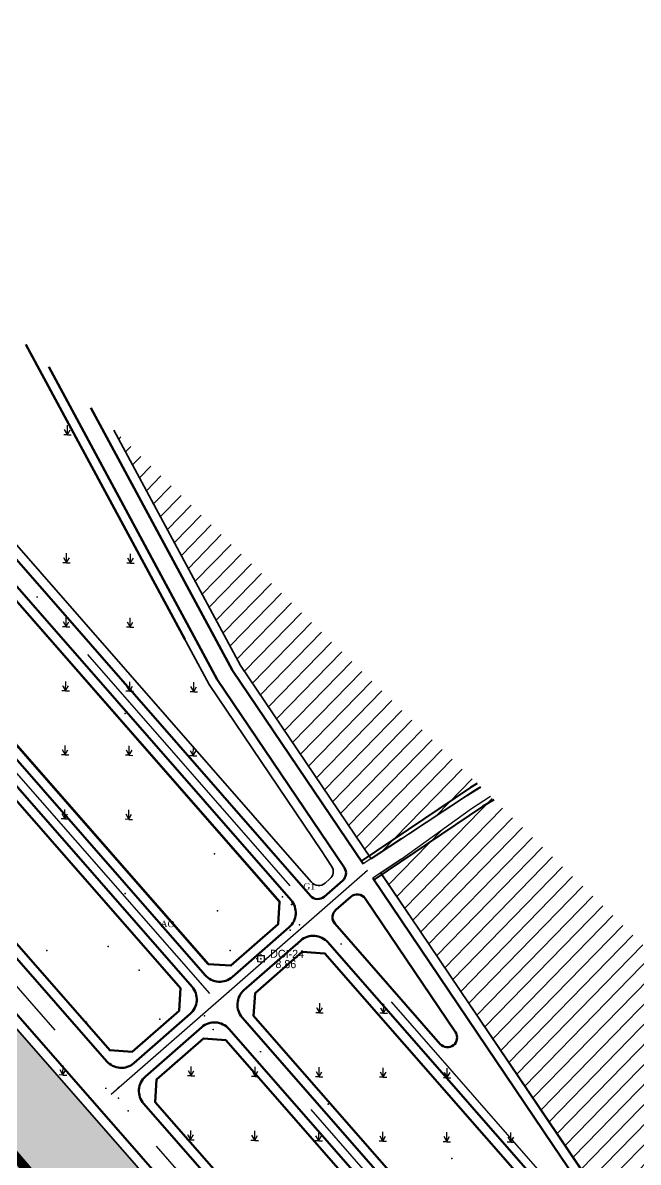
# Model space of a CAD drawing. Extents: x 577299 to 581055, y 2342699 to 2346415.
# Drawn here: x 579329.5 to 579521.7, y 2344991.1 to 2345346.9 of the extents above; entities that cross this region are included whole.
import ezdxf
from ezdxf.enums import TextEntityAlignment as Align

# ---------------------------------------------------------------- set-up
doc = ezdxf.new("R2010")
doc.units = 0
doc.header["$LTSCALE"] = 10
doc.header["$MEASUREMENT"] = 0
for name, pattern in [('ACAD_ISO02W100', [15, 12, -3]), ('ACAD_ISO10W100', [18, 12, -3, 0, -3]), ('CENTER', [2, 1.25, -0.25, 0.25, -0.25]), ('DASHDOT', [1, 0.5, -0.25, 0, -0.25]), ('DUONGDUT', [0.1875, 0.125, -0.0625])]:
    doc.linetypes.add(name, pattern=pattern)
for name, color, linetype, lineweight in [('-duonght-ct', 1, 'Continuous', 30), ('-duonghtmorong', 212, 'ACAD_ISO02W100', 40), ('1-ho-ht', 50, 'Continuous', 20), ('bo-bthumoi', 53, 'Continuous', 53), ('bo-o-ht', 2, 'Continuous', 25), ('bo-tdc', 32, 'Continuous', 50), ('HTTim-duong', 190, 'DASHDOT', 9), ('r-g-t-ke', 7, 'Continuous', 20), ('whe', 142, 'Continuous', 35), ('wlong-duong', 40, 'Continuous', 53)]:
    doc.layers.add(name, color=color, linetype=linetype, lineweight=lineweight)
for name, color, linetype in [('BoCo', 103, 'Continuous'), ('CAY-NN', 3, 'Continuous'), ('cayxanh', 74, 'Continuous'), ('CHU', 8, 'Continuous'), ('KYHIEU', 2, 'Continuous'), ('Lopduong', 7, 'Continuous'), ('moc', 8, 'Continuous'), ('NEN', 8, 'Continuous'), ('POINT', 8, 'Continuous'), ('Tim dg', 6, 'CENTER')]:
    doc.layers.add(name, color=color, linetype=linetype)
doc.styles.add('1', font='VHTIME.TTF', dxfattribs={"height": 2})
pattern_1 = [(225.7776545, (-1471791.1228, 1069184.581), (3.135294124, -3.05132033), [])]
pattern_2 = [(318.21467, (579255.8356, 2345385.644), (1.442672, 1.614372), [1.25, -1.25]), (18.21467, (579255.8356, 2345385.644), (-0.6767515, 2.056577), [1.25, -1.25]), (78.21467, (579257.023, 2345386.0348), (-2.119423, 0.442204), [1.25, -1.25])]

# ---------------------------------------------------------------- blocks, each defined once
blk = doc.blocks.new('dc-2')
at = {"layer": 'KYHIEU'}
for p, q in [((-0.5, -0.5), (-0.5, 0.5)), ((-0.5, 0.5), (0.5, 0.5)), ((0, 0.5), (0, 0.75)), ((0.5, 0.5), (0.5, -0.5)), ((-0.5, 0), (-0.75, 0)), ((0.5, -0.5), (-0.5, -0.5)), ((0, -0.5), (0, -0.75)), ((0.5, 0), (0.75, 0))]:
    blk.add_line(p, q, dxfattribs=at)
blk.add_point((0, 0), dxfattribs=at)

msp = doc.modelspace()

# ---------------------------------------------------------------- hatches: boundary and pattern name
at = {"layer": '1-ho-ht', "extrusion": (-8.80861e-05, -0.0001149, 1)}
h = msp.add_hatch(dxfattribs=at)
h.set_pattern_fill('LINE', color=256, scale=35, angle=225.7777, style=0)
h.set_pattern_definition(pattern_1)
h.paths.add_polyline_path([(579472.55, 2345108.24), (579357.98, 2345219.74), (579397.56, 2345146.26), (579438.3, 2345085.89), (579467.12, 2345104.92)])
h = msp.add_hatch(dxfattribs=at)
h.set_pattern_fill('LINE', color=256, scale=35, angle=225.7777, style=0)
h.set_pattern_definition(pattern_1)
edge = h.paths.add_edge_path()
edge.add_line((579698.45, 2344888.39), (579475.6, 2345105.27))
edge.add_line((579475.6, 2345105.27), (579469.7, 2345101.5))
edge.add_line((579469.7, 2345101.5), (579447.69, 2345085.66))
edge.add_line((579447.69, 2345085.66), (579441.23, 2345081.39))
edge.add_line((579441.23, 2345081.39), (579517.72, 2344968.56))
edge.add_arc((580635.8, 2345856.95), 1428.05, 218.46948, 222.15297)
edge.add_line((579577.11, 2344898.57), (579612.69, 2344858.6))
edge.add_line((579612.69, 2344858.6), (579643.84, 2344826.83))
edge.add_line((579643.84, 2344826.83), (579697.78, 2344887.55))
edge.add_line((579697.78, 2344887.55), (579698.45, 2344888.39))
at = {"layer": 'cayxanh'}
h = msp.add_hatch(dxfattribs=at)
h.set_pattern_fill('STARS', color=256, scale=10, angle=-0.4178, style=0)
h.set_pattern_definition(pattern_2)
h.paths.add_polyline_path([(579343.66, 2345014.34), (579280.27, 2345086.8), (579246.61, 2345125.28), (579207.52, 2345129.46), (579235.3, 2345095.92), (579290.88, 2345029)])
h = msp.add_hatch(dxfattribs=at)
h.set_pattern_fill('STARS', color=256, scale=10, angle=-0.4178, style=0)
h.set_pattern_definition(pattern_2)
h.paths.add_polyline_path([(579352.84, 2345003.84), (579343.66, 2345014.34), (579290.88, 2345029), (579351.68, 2344955.79), (579415.84, 2344882.64), (579456.82, 2344835.92), (579494.34, 2344842.14)])

# ---------------------------------------------------------------- linework, layer by layer
at = {"layer": '-duonght-ct', "extrusion": (-8.80861e-05, -0.0001149, 1)}
for p, q in [((579447.75, 2345092.15), (579435.81, 2345084.23)), ((579447.69, 2345085.68), (579438.8, 2345079.8))]:
    msp.add_line(p, q, dxfattribs=at)
at = {"layer": '-duonght-ct', "extrusion": (-8.80861e-05, -0.0001149, 1), "elevation": 1.01}
for points in [[(579472.46, 2345108.34), (579470.89, 2345107.42), (579447.75, 2345092.13)], [(579475.6, 2345105.27), (579469.7, 2345101.5), (579447.69, 2345085.66), (579447.69, 2345085.66)]]:
    msp.add_lwpolyline(points, dxfattribs=at)
at = {"layer": '-duonghtmorong', "extrusion": (-8.80861e-05, -0.0001149, 1), "elevation": 1.01}
for points in [[(579471.42, 2345109.34), (579469.34, 2345108.12), (579435.22, 2345085.09)], [(579476.62, 2345104.28), (579473.07, 2345102.19), (579439.13, 2345079.29)]]:
    msp.add_lwpolyline(points, dxfattribs=at)
at = {"layer": 'bo-bthumoi', "extrusion": (-8.80861e-05, -0.0001149, 1), "elevation": 1.01}
msp.add_lwpolyline([(579330.53, 2345246.46), (579380.1, 2345154.42)], dxfattribs=at)
at = {"layer": 'bo-o-ht', "extrusion": (-8.80861e-05, -0.0001149, 1), "elevation": 1.01}
msp.add_lwpolyline([(579357.98, 2345219.74), (579397.56, 2345146.26), (579438.3, 2345085.89), (579467.12, 2345104.92), (579472.55, 2345108.24)], dxfattribs=at)
msp.add_lwpolyline([(579475.6, 2345105.27), (579469.7, 2345101.5), (579447.69, 2345085.66), (579441.23, 2345081.39), (579517.72, 2344968.56, 0.016074), (579577.11, 2344898.57), (579612.69, 2344858.6), (579634.11, 2344836.76), (579643.84, 2344826.83), (579697.78, 2344887.55), (579698.45, 2344888.39)], format="xyb", dxfattribs=at)
at = {"layer": 'bo-tdc', "extrusion": (-8.80861e-05, -0.0001149, 1), "elevation": 1.01}
for points in [[(579409.73, 2345072.46), (579409.26, 2345065.41), (579394.51, 2345052.51), (579387.46, 2345052.98), (579185.28, 2345283.86), (579185.73, 2345290.9), (579200.61, 2345303.91), (579207.67, 2345303.44)], [(579169.6, 2345276.99), (579176.68, 2345276.49), (579378.82, 2345045.42), (579378.35, 2345038.37), (579363.74, 2345025.6), (579356.69, 2345026.07), (579154.4, 2345257.31), (579154.9, 2345264.34)], [(579416.83, 2345056.75), (579423.88, 2345056.28), (579598.69, 2344856.45), (579631.04, 2344823.46), (579631, 2344819.22), (579613.87, 2344802.41), (579609.62, 2344802.46), (579583.02, 2344829.59), (579558.67, 2344857.26), (579401.61, 2345036.8), (579402.09, 2345043.86)]]:
    msp.add_lwpolyline(points, close=True, dxfattribs=at)
msp.add_lwpolyline([(579392.97, 2345029.24), (579385.92, 2345029.71), (579371.32, 2345016.94), (579370.84, 2345009.88), (579544.36, 2344811.53), (579553.71, 2344800.84), (579560.45, 2344793.45), (579569.09, 2344784.52), (579579.99, 2344773.4), (579584.23, 2344773.36), (579601.34, 2344790.2), (579601.37, 2344794.44), (579592.31, 2344803.68), (579581.81, 2344814.39), (579573.33, 2344823.07), (579500.38, 2344906.46), (579392.97, 2345029.24)], dxfattribs=at)
at = {"layer": 'BoCo', "elevation": 0}
msp.add_lwpolyline([(579652.27, 2344619.07), (579675.08, 2344647.2), (579674.8, 2344653.17), (579562.43, 2344767.7, -0.011582), (579517.67, 2344815.49), (579352.84, 2345003.84), (579280.27, 2345086.8), (578917.04, 2345502.02), (578911.48, 2345502.3), (578901.56, 2345493.09), (578900.97, 2345480.26), (578975.96, 2345396.36), (579070.51, 2345290.57), (579116.61, 2345238.99), (579129.09, 2345224.15), (579235.3, 2345095.92), (579351.68, 2344955.79), (579415.84, 2344882.64), (579488.56, 2344799.73), (579607.78, 2344663.82), (579647.11, 2344618.97)], format="xyb", close=True, dxfattribs=at)
at = {"layer": 'CAY-NN', "ltscale": 0.5, "extrusion": (0.002986, 0.010064, 0.999945)}
for p, q in [((579343.45, 2345218.37), (579343.47, 2345221.25)), ((579343.45, 2345218.28), (579342.3, 2345218.29)), ((579343.45, 2345218.37), (579342.59, 2345219.87)), ((579343.45, 2345218.37), (579344.32, 2345219.86)), ((579343.45, 2345218.28), (579344.6, 2345218.28)), ((579343.17, 2345178.37), (579343.19, 2345181.25)), ((579363.17, 2345178.24), (579363.19, 2345181.12)), ((579343.17, 2345178.29), (579342.02, 2345178.29)), ((579343.17, 2345178.37), (579342.32, 2345179.88)), ((579343.17, 2345178.37), (579344.05, 2345179.86)), ((579343.17, 2345178.29), (579344.32, 2345178.28)), ((579363.17, 2345178.15), (579362.02, 2345178.16)), ((579363.17, 2345178.24), (579362.32, 2345179.74)), ((579363.17, 2345178.24), (579364.05, 2345179.73)), ((579363.17, 2345178.15), (579364.32, 2345178.14)), ((579343.03, 2345158.38), (579342.18, 2345159.88)), ((579343.03, 2345158.38), (579343.05, 2345161.26)), ((579343.03, 2345158.38), (579343.91, 2345159.87)), ((579363.03, 2345158.24), (579363.05, 2345161.12)), ((579343.03, 2345158.29), (579341.88, 2345158.3)), ((579343.03, 2345158.29), (579344.18, 2345158.28)), ((579363.03, 2345158.15), (579361.88, 2345158.16)), ((579363.03, 2345158.24), (579362.18, 2345159.74)), ((579363.03, 2345158.24), (579363.91, 2345159.73)), ((579363.03, 2345158.15), (579364.18, 2345158.14)), ((579342.9, 2345138.38), (579342.04, 2345139.88)), ((579342.89, 2345138.38), (579342.04, 2345139.88)), ((579342.89, 2345138.38), (579342.91, 2345141.26)), ((579342.89, 2345138.38), (579343.77, 2345139.87)), ((579342.9, 2345138.38), (579342.92, 2345141.26)), ((579342.9, 2345138.38), (579343.77, 2345139.87)), ((579362.89, 2345138.24), (579362.04, 2345139.74)), ((579362.89, 2345138.24), (579362.91, 2345141.12)), ((579362.89, 2345138.24), (579363.77, 2345139.73)), ((579382.89, 2345138.1), (579382.04, 2345139.6)), ((579382.89, 2345138.1), (579382.91, 2345140.98)), ((579382.89, 2345138.1), (579383.77, 2345139.59)), ((579342.9, 2345138.29), (579341.74, 2345138.3)), ((579342.89, 2345138.29), (579341.74, 2345138.3)), ((579342.89, 2345138.29), (579344.05, 2345138.28)), ((579342.9, 2345138.29), (579344.05, 2345138.28)), ((579362.89, 2345138.15), (579361.74, 2345138.16)), ((579362.89, 2345138.15), (579364.05, 2345138.14)), ((579382.89, 2345138.01), (579381.74, 2345138.02)), ((579342.76, 2345118.38), (579342.78, 2345121.26)), ((579342.76, 2345118.38), (579342.78, 2345121.26)), ((579362.76, 2345118.24), (579362.78, 2345121.12)), ((579362.76, 2345118.24), (579362.78, 2345121.12)), ((579382.76, 2345118.1), (579382.78, 2345120.98)), ((579342.76, 2345118.29), (579341.6, 2345118.3)), ((579342.76, 2345118.29), (579341.61, 2345118.3)), ((579342.76, 2345118.38), (579341.9, 2345119.88)), ((579342.76, 2345118.38), (579341.91, 2345119.88)), ((579342.76, 2345118.38), (579343.63, 2345119.87)), ((579342.76, 2345118.38), (579343.63, 2345119.87)), ((579342.76, 2345118.29), (579343.91, 2345118.28)), ((579342.76, 2345118.29), (579343.91, 2345118.28)), ((579362.76, 2345118.15), (579361.6, 2345118.16)), ((579362.76, 2345118.15), (579361.61, 2345118.16)), ((579362.76, 2345118.24), (579361.9, 2345119.74)), ((579362.76, 2345118.24), (579361.9, 2345119.74)), ((579362.76, 2345118.24), (579363.63, 2345119.73)), ((579362.76, 2345118.24), (579363.63, 2345119.73)), ((579362.76, 2345118.15), (579363.91, 2345118.14)), ((579362.76, 2345118.15), (579363.91, 2345118.14)), ((579382.75, 2345118.01), (579381.6, 2345118.02)), ((579382.76, 2345118.1), (579381.9, 2345119.6)), ((579382.75, 2345118.01), (579383.91, 2345118.01)), ((579382.76, 2345118.1), (579383.63, 2345119.59)), ((579342.62, 2345098.38), (579341.76, 2345099.88)), ((579342.62, 2345098.38), (579341.77, 2345099.88)), ((579342.62, 2345098.38), (579342.64, 2345101.26)), ((579342.62, 2345098.38), (579342.64, 2345101.26)), ((579342.62, 2345098.38), (579343.49, 2345099.87)), ((579342.62, 2345098.38), (579343.49, 2345099.87)), ((579362.62, 2345098.24), (579361.76, 2345099.74)), ((579362.62, 2345098.24), (579361.77, 2345099.74)), ((579362.62, 2345098.24), (579362.64, 2345101.12)), ((579362.62, 2345098.24), (579362.64, 2345101.12)), ((579362.62, 2345098.24), (579363.49, 2345099.73)), ((579362.62, 2345098.24), (579363.49, 2345099.73)), ((579342.62, 2345098.29), (579341.47, 2345098.3)), ((579342.62, 2345098.29), (579341.47, 2345098.3)), ((579342.62, 2345098.29), (579343.77, 2345098.28)), ((579342.62, 2345098.29), (579343.77, 2345098.28)), ((579362.62, 2345098.15), (579361.47, 2345098.16)), ((579362.62, 2345098.15), (579361.47, 2345098.16)), ((579362.62, 2345098.15), (579363.77, 2345098.15)), ((579362.62, 2345098.15), (579363.77, 2345098.15)), ((579422.2, 2345037.83), (579421.35, 2345039.33)), ((579422.2, 2345037.83), (579421.35, 2345039.33)), ((579422.2, 2345037.83), (579422.22, 2345040.71)), ((579422.2, 2345037.83), (579422.22, 2345040.71)), ((579422.2, 2345037.83), (579423.08, 2345039.32)), ((579422.2, 2345037.83), (579423.08, 2345039.32)), ((579442.2, 2345037.69), (579441.35, 2345039.19)), ((579442.2, 2345037.69), (579441.35, 2345039.19)), ((579442.2, 2345037.69), (579442.22, 2345040.57)), ((579442.2, 2345037.69), (579442.22, 2345040.57)), ((579442.2, 2345037.69), (579443.08, 2345039.18)), ((579442.2, 2345037.69), (579443.08, 2345039.18)), ((579422.2, 2345037.74), (579421.05, 2345037.75)), ((579422.2, 2345037.74), (579421.05, 2345037.75)), ((579422.2, 2345037.74), (579423.36, 2345037.73)), ((579422.2, 2345037.74), (579423.35, 2345037.73)), ((579442.2, 2345037.6), (579441.05, 2345037.61)), ((579442.2, 2345037.6), (579441.05, 2345037.61)), ((579442.2, 2345037.6), (579443.35, 2345037.59)), ((579442.2, 2345037.6), (579443.35, 2345037.6)), ((579342.07, 2345018.39), (579342.09, 2345021.27)), ((579342.07, 2345018.39), (579342.09, 2345021.27)), ((579382.06, 2345018.11), (579382.08, 2345020.99)), ((579382.07, 2345018.11), (579382.09, 2345020.99)), ((579342.07, 2345018.3), (579340.91, 2345018.31)), ((579342.07, 2345018.3), (579340.92, 2345018.31)), ((579342.07, 2345018.39), (579341.21, 2345019.89)), ((579342.07, 2345018.39), (579341.21, 2345019.89)), ((579342.07, 2345018.39), (579342.94, 2345019.88)), ((579342.07, 2345018.39), (579342.94, 2345019.88)), ((579342.07, 2345018.3), (579343.22, 2345018.29)), ((579342.07, 2345018.3), (579343.22, 2345018.29)), ((579382.07, 2345018.02), (579380.91, 2345018.03)), ((579382.06, 2345018.02), (579380.91, 2345018.03)), ((579382.07, 2345018.11), (579381.21, 2345019.61)), ((579382.06, 2345018.11), (579381.21, 2345019.61)), ((579382.06, 2345018.11), (579382.94, 2345019.6)), ((579382.06, 2345018.02), (579383.22, 2345018.01)), ((579382.07, 2345018.11), (579382.94, 2345019.6)), ((579382.07, 2345018.02), (579383.22, 2345018.01)), ((579402.07, 2345017.88), (579400.91, 2345017.89)), ((579402.06, 2345017.88), (579400.91, 2345017.89)), ((579402.07, 2345017.97), (579401.21, 2345019.47)), ((579402.06, 2345017.97), (579401.21, 2345019.47)), ((579402.06, 2345017.97), (579402.08, 2345020.85)), ((579402.06, 2345017.97), (579402.94, 2345019.46)), ((579402.06, 2345017.88), (579403.22, 2345017.87)), ((579402.07, 2345017.97), (579402.09, 2345020.85)), ((579402.07, 2345017.97), (579402.94, 2345019.46)), ((579402.07, 2345017.88), (579403.22, 2345017.87)), ((579422.07, 2345017.74), (579420.91, 2345017.75)), ((579422.06, 2345017.74), (579420.91, 2345017.75)), ((579422.07, 2345017.83), (579421.21, 2345019.33)), ((579422.06, 2345017.83), (579421.21, 2345019.33)), ((579422.06, 2345017.83), (579422.08, 2345020.71)), ((579422.06, 2345017.83), (579422.94, 2345019.32)), ((579422.06, 2345017.74), (579423.21, 2345017.74)), ((579422.07, 2345017.83), (579422.09, 2345020.71)), ((579422.07, 2345017.83), (579422.94, 2345019.32)), ((579422.07, 2345017.74), (579423.22, 2345017.74)), ((579442.06, 2345017.6), (579440.91, 2345017.61)), ((579442.06, 2345017.6), (579440.91, 2345017.61)), ((579442.07, 2345017.69), (579441.21, 2345019.19)), ((579442.06, 2345017.69), (579441.21, 2345019.19)), ((579442.06, 2345017.69), (579442.08, 2345020.57)), ((579442.06, 2345017.69), (579442.94, 2345019.18)), ((579442.06, 2345017.6), (579443.22, 2345017.6)), ((579442.06, 2345017.6), (579443.21, 2345017.6)), ((579442.07, 2345017.69), (579442.08, 2345020.57)), ((579442.07, 2345017.69), (579442.94, 2345019.18)), ((579462.06, 2345017.47), (579460.91, 2345017.47)), ((579462.06, 2345017.47), (579460.91, 2345017.47)), ((579462.06, 2345017.55), (579461.21, 2345019.06)), ((579462.06, 2345017.55), (579461.21, 2345019.06)), ((579462.06, 2345017.55), (579462.08, 2345020.43)), ((579462.06, 2345017.55), (579462.08, 2345020.43)), ((579462.06, 2345017.55), (579462.94, 2345019.04)), ((579462.06, 2345017.55), (579462.94, 2345019.04)), ((579462.06, 2345017.47), (579463.22, 2345017.46)), ((579462.06, 2345017.47), (579463.21, 2345017.46)), ((579381.93, 2344998.11), (579381.07, 2344999.61)), ((579381.93, 2344998.11), (579381.07, 2344999.61)), ((579381.93, 2344998.11), (579381.95, 2345000.99)), ((579381.93, 2344998.11), (579381.95, 2345000.99)), ((579381.93, 2344998.11), (579382.8, 2344999.6)), ((579381.93, 2344998.11), (579382.8, 2344999.6)), ((579401.93, 2344997.97), (579401.95, 2345000.85)), ((579401.93, 2344997.97), (579401.95, 2345000.85)), ((579421.93, 2344997.83), (579421.95, 2345000.71)), ((579421.93, 2344997.83), (579421.95, 2345000.71)), ((579441.92, 2344997.69), (579441.94, 2345000.57)), ((579441.93, 2344997.69), (579441.95, 2345000.57)), ((579461.92, 2344997.55), (579461.94, 2345000.43)), ((579461.93, 2344997.55), (579461.95, 2345000.43)), ((579481.92, 2344997.42), (579481.94, 2345000.3)), ((579481.93, 2344997.42), (579481.95, 2345000.3)), ((579381.93, 2344998.02), (579380.77, 2344998.03)), ((579381.93, 2344998.02), (579380.78, 2344998.03)), ((579381.93, 2344998.02), (579383.08, 2344998.01)), ((579381.93, 2344998.02), (579383.08, 2344998.01)), ((579401.93, 2344997.88), (579400.77, 2344997.89)), ((579401.93, 2344997.88), (579400.78, 2344997.89)), ((579401.93, 2344997.97), (579401.07, 2344999.47)), ((579401.93, 2344997.97), (579401.07, 2344999.47)), ((579401.93, 2344997.97), (579402.8, 2344999.46)), ((579401.93, 2344997.97), (579402.8, 2344999.46)), ((579401.93, 2344997.88), (579403.08, 2344997.88)), ((579401.93, 2344997.88), (579403.08, 2344997.88)), ((579421.93, 2344997.74), (579420.77, 2344997.75)), ((579421.92, 2344997.74), (579420.77, 2344997.75)), ((579421.93, 2344997.83), (579421.07, 2344999.33)), ((579421.93, 2344997.83), (579421.07, 2344999.33)), ((579421.92, 2344997.74), (579423.08, 2344997.74)), ((579421.93, 2344997.83), (579422.8, 2344999.32)), ((579421.93, 2344997.83), (579422.8, 2344999.32)), ((579421.93, 2344997.74), (579423.08, 2344997.74)), ((579441.93, 2344997.61), (579440.77, 2344997.61)), ((579441.92, 2344997.61), (579440.77, 2344997.61)), ((579441.93, 2344997.69), (579441.07, 2344999.2)), ((579441.92, 2344997.69), (579441.07, 2344999.2)), ((579441.92, 2344997.69), (579442.8, 2344999.18)), ((579441.92, 2344997.61), (579443.08, 2344997.6)), ((579441.93, 2344997.69), (579442.8, 2344999.18)), ((579441.93, 2344997.61), (579443.08, 2344997.6)), ((579461.92, 2344997.47), (579460.77, 2344997.48)), ((579461.93, 2344997.47), (579460.77, 2344997.47)), ((579461.93, 2344997.55), (579461.07, 2344999.06)), ((579461.92, 2344997.55), (579461.07, 2344999.06)), ((579461.92, 2344997.55), (579462.8, 2344999.05)), ((579461.92, 2344997.47), (579463.08, 2344997.46)), ((579461.93, 2344997.55), (579462.8, 2344999.05)), ((579461.93, 2344997.47), (579463.08, 2344997.46)), ((579481.93, 2344997.33), (579480.77, 2344997.34)), ((579481.92, 2344997.33), (579480.77, 2344997.34)), ((579481.93, 2344997.42), (579481.07, 2344998.92)), ((579481.92, 2344997.42), (579481.07, 2344998.92)), ((579481.92, 2344997.42), (579482.8, 2344998.91)), ((579481.92, 2344997.33), (579483.07, 2344997.32)), ((579481.93, 2344997.42), (579482.8, 2344998.91)), ((579481.93, 2344997.33), (579483.08, 2344997.32))]:
    msp.add_line(p, q, dxfattribs=at)
at = {"layer": 'HTTim-duong', "ltscale": 25, "extrusion": (-8.80861e-05, -0.0001149, 1), "elevation": 1.01}
msp.add_lwpolyline([(579392.28, 2345042.92), (579357.18, 2345012.21)], dxfattribs=at)
at = {"layer": 'Lopduong', "extrusion": (-8.80861e-05, -0.0001149, 1), "elevation": 0.85}
msp.add_lwpolyline([(579519.28, 2345010.34), (579519.28, 2345010.34), (579519.28, 2345010.34), (579519.28, 2345010.34)], dxfattribs=at)
at = {"layer": 'NEN', "ltscale": 0.5, "extrusion": (0.002986, 0.010064, 0.999945)}
msp.add_line((579382.89, 2345138.01), (579384.05, 2345138), dxfattribs=at)
at = {"layer": 'POINT', "extrusion": (0.002986, 0.010064, 0.999945)}
for p in [(579361.49, 2345131.23, 3), (579391.26, 2345102.28, 3.2), (579389.41, 2345087.35, 3.36), (579361.5, 2345075.04, 3.56), (579410.65, 2345073.99, 3.43), (579413.47, 2345071.52, 3.44), (579390.34, 2345069.63, 3.53), (579415.91, 2345065.22, 3.5), (579412.97, 2345063.56, 3.52), (579337.03, 2345057.15, 3.82), (579356.17, 2345058.4, 3.75), (579394.24, 2345057.21, 3.64), (579415.34, 2345059.16, 3.56), (579365.86, 2345051.04, 3.79), (579372.36, 2345035.71, 3.93), (579386.23, 2345036.76, 3.87), (579349.4, 2345034.82, 4), (579388.92, 2345032.54, 3.91), (579359.44, 2345014.36, 4.18), (579359.42, 2345011.1, 4.21), (579362.41, 2345007.09, 4.24), (579424.83, 2345009.23, 4.04), (579463.47, 2344992.19, 4.09)]:
    msp.add_point(p, dxfattribs=at)
at = {"layer": 'r-g-t-ke', "linetype": 'DUONGDUT', "ltscale": 30, "const_width": 3}
msp.add_lwpolyline([(580001.02, 2344300.69), (579669.83, 2344596.09), (579647.11, 2344618.97), (579119.21, 2345236.08), (579042.89, 2345321.47), (578991.47, 2345379.01), (578900.97, 2345480.26), (578900.97, 2345480.26), (578900.97, 2345480.26), (578900.97, 2345480.26), (578900.97, 2345480.26), (578900.97, 2345480.26), (578862.14, 2345517.79), (578441.74, 2345871.97), (578277.5, 2346019.61), (578162.37, 2346114.41), (578072.58, 2346188.33), (578049.93, 2346206.99), (578031, 2346222.58), (578002.73, 2346246.39), (577662.13, 2345497), (577641.86, 2345453.16)], dxfattribs=at)
at = {"layer": 'Tim dg', "linetype": 'ACAD_ISO10W100', "ltscale": 0.8, "extrusion": (-8.80861e-05, -0.0001149, 1)}
msp.add_line((579529.33, 2344815.38), (578908.9, 2345524.61), dxfattribs=at)
at = {"layer": 'Tim dg', "linetype": 'ACAD_ISO10W100', "ltscale": 0.8, "extrusion": (-8.80861e-05, -0.0001149, 1), "elevation": 1.01}
for points in [[(579602.8, 2344860.48), (579204.48, 2345315.8)], [(579577.65, 2344826.85), (579173.31, 2345289.07)], [(579437.17, 2345082.19), (579392.28, 2345042.92)], [(579392.28, 2345042.92), (579357.18, 2345012.21)]]:
    msp.add_lwpolyline(points, dxfattribs=at)
at = {"layer": 'whe', "extrusion": (-8.80861e-05, -0.0001149, 1)}
for p, q in [((579409.73, 2345072.48), (579227.63, 2345280.65)), ((579409.73, 2345072.48), (579227.63, 2345280.65)), ((579203.58, 2345263.21), (579387.46, 2345053)), ((579203.58, 2345263.21), (579387.46, 2345053)), ((579409.26, 2345065.43), (579409.73, 2345072.48)), ((579409.26, 2345065.43), (579409.73, 2345072.48)), ((579394.52, 2345052.53), (579409.26, 2345065.43)), ((579394.52, 2345052.53), (579409.26, 2345065.43)), ((579387.46, 2345053), (579394.52, 2345052.53)), ((579387.46, 2345053), (579394.52, 2345052.53))]:
    msp.add_line(p, q, dxfattribs=at)
at = {"layer": 'whe'}
msp.add_lwpolyline([(578917.04, 2345502.02), (579160.5, 2345223.71), (579517.64, 2344815.45), (579527.91, 2344803.71), (579674.8, 2344653.17), (579675.08, 2344647.2), (579652.27, 2344619.07), (579647.11, 2344618.97), (579346, 2344962.26), (579119.21, 2345236.08), (578900.97, 2345480.26), (578901.56, 2345493.09), (578911.48, 2345502.3)], close=True, dxfattribs=at)
at = {"layer": 'whe', "extrusion": (-8.80861e-05, -0.0001149, 1), "elevation": 1.01}
for points in [[(579415.09, 2345083.77), (579240.73, 2345283.09)], [(579415.09, 2345083.77), (579240.73, 2345283.09)], [(579154.4, 2345257.31), (579356.69, 2345026.07), (579363.74, 2345025.6), (579378.35, 2345038.37), (579378.82, 2345045.42), (579176.68, 2345276.49)], [(579154.4, 2345257.31), (579356.69, 2345026.07), (579363.74, 2345025.6), (579378.35, 2345038.37), (579378.82, 2345045.42), (579176.68, 2345276.49)], [(579422.79, 2345088.31), (579387.7, 2345140.3), (579330.53, 2345246.46)], [(579422.79, 2345088.31), (579387.7, 2345140.3), (579330.53, 2345246.46)], [(579517.67, 2344815.47), (579160.52, 2345223.73)], [(579438.3, 2345085.89), (579397.56, 2345146.26), (579357.98, 2345219.74)], [(579438.3, 2345085.89), (579397.56, 2345146.26), (579357.98, 2345219.74)], [(579499.75, 2344994.83), (579441.3, 2345081.44)], [(579499.75, 2344994.83), (579441.3, 2345081.44)], [(579598.48, 2344856.7), (579423.88, 2345056.28), (579416.83, 2345056.75), (579402.09, 2345043.86), (579401.61, 2345036.8), (579581.76, 2344830.87)], [(579598.48, 2344856.7), (579423.88, 2345056.28), (579416.83, 2345056.75), (579402.09, 2345043.86), (579401.61, 2345036.8), (579581.76, 2344830.87)], [(579573.33, 2344823.07), (579392.97, 2345029.24), (579385.92, 2345029.71), (579371.32, 2345016.94), (579370.84, 2345009.88), (579535.31, 2344821.88)], [(579573.33, 2344823.07), (579392.97, 2345029.24), (579385.92, 2345029.71), (579371.32, 2345016.94), (579370.84, 2345009.88), (579535.31, 2344821.88)]]:
    msp.add_lwpolyline(points, dxfattribs=at)
for points in [[(579422.79, 2345088.31), (579425.99, 2345083.52, -0.376688), (579425.47, 2345079.59), (579423.92, 2345078.24, -0.414214), (579419.69, 2345078.52), (579415.09, 2345083.77)], [(579422.79, 2345088.31), (579425.99, 2345083.52, -0.376688), (579425.47, 2345079.59), (579423.92, 2345078.24, -0.414214), (579419.69, 2345078.52), (579415.09, 2345083.77)], [(579499.75, 2344994.83), (579510.89, 2344978.32, 0.031861), (579538.12, 2344943.05), (579554.45, 2344924.47)], [(579499.75, 2344994.83), (579510.89, 2344978.32, 0.031861), (579538.12, 2344943.05), (579554.45, 2344924.47)]]:
    msp.add_lwpolyline(points, format="xyb", dxfattribs=at)
at = {"layer": 'wlong-duong', "extrusion": (-8.80861e-05, -0.0001149, 1), "elevation": 1.01}
for points in [[(579227.64, 2345293.51), (579419.41, 2345074.29, 0.414214), (579423.64, 2345074.01), (579429.46, 2345079.1, 0.37804), (579429.97, 2345083.03), (579390.27, 2345141.86), (579337.69, 2345239.49)], [(579227.64, 2345293.51), (579419.41, 2345074.29, 0.414214), (579423.64, 2345074.01), (579429.46, 2345079.1, 0.37804), (579429.97, 2345083.03), (579390.27, 2345141.86), (579337.69, 2345239.49)], [(579208.57, 2345252.93), (579386.52, 2345049.51, 0.414214), (579394.99, 2345048.94), (579412.73, 2345064.46, 0.414214), (579413.3, 2345072.93), (579223.76, 2345289.6)], [(579208.57, 2345252.93), (579386.52, 2345049.51, 0.414214), (579394.99, 2345048.94), (579412.73, 2345064.46, 0.414214), (579413.3, 2345072.93), (579223.76, 2345289.6)], [(579150.81, 2345256.86), (579355.75, 2345022.59, 0.414214), (579364.21, 2345022.02), (579381.82, 2345037.42, 0.414214), (579382.39, 2345045.89), (579177.6, 2345279.99)], [(579150.81, 2345256.86), (579355.75, 2345022.59, 0.414214), (579364.21, 2345022.02), (579381.82, 2345037.42, 0.414214), (579382.39, 2345045.89), (579177.6, 2345279.99)], [(579436.46, 2345073.43, 0.451337), (579431.99, 2345074.01), (579427.26, 2345069.87, 0.414214), (579426.98, 2345065.63), (579459.91, 2345027.99, 0.939345), (579464.65, 2345031.65), (579436.46, 2345073.43)], [(579436.46, 2345073.43, 0.451337), (579431.99, 2345074.01), (579427.26, 2345069.87, 0.414214), (579426.98, 2345065.63), (579459.91, 2345027.99, 0.939345), (579464.65, 2345031.65), (579436.46, 2345073.43)], [(579600.73, 2344858.67), (579424.82, 2345059.76, 0.414214), (579416.35, 2345060.33), (579398.61, 2345044.8, 0.414214), (579398.04, 2345036.33), (579579.72, 2344828.66)], [(579600.73, 2344858.67), (579424.82, 2345059.76, 0.414214), (579416.35, 2345060.33), (579398.61, 2345044.8, 0.414214), (579398.04, 2345036.33), (579579.72, 2344828.66)], [(579575.59, 2344825.04), (579393.91, 2345032.72, 0.414214), (579385.44, 2345033.28), (579367.84, 2345017.88, 0.414214), (579367.27, 2345009.41), (579533.51, 2344819.39)], [(579575.59, 2344825.04), (579393.91, 2345032.72, 0.414214), (579385.44, 2345033.28), (579367.84, 2345017.88, 0.414214), (579367.27, 2345009.41), (579533.51, 2344819.39)], [(579495.12, 2344996.33), (579508.23, 2344976.91, 0.031276), (579534.91, 2344942.25), (579546.54, 2344928.95)], [(579495.12, 2344996.33), (579508.23, 2344976.91, 0.031276), (579534.91, 2344942.25), (579546.54, 2344928.95)]]:
    msp.add_lwpolyline(points, format="xyb", dxfattribs=at)
for points in [[(579520.39, 2344816.91), (579135.62, 2345256.76)], [(579435.8, 2345084.23), (579394.99, 2345144.71), (579350.82, 2345226.71)], [(579435.8, 2345084.23), (579394.99, 2345144.71), (579350.82, 2345226.71)], [(579495.12, 2344996.33), (579438.8, 2345079.78)], [(579495.12, 2344996.33), (579438.8, 2345079.78)]]:
    msp.add_lwpolyline(points, dxfattribs=at)

# ---------------------------------------------------------------- block references
at = {"layer": 'moc', "extrusion": (0.002986, 0.010064, 0.999945), "xscale": 1.999999999935148, "yscale": 2.000000000151099, "rotation": 359.6023588357085}
for zscale in [2.000000000008303, 2.000000000002771]:
    msp.add_blockref('dc-2', (579401.31, 2344918.41, 25331.98), dxfattribs=dict(at, zscale=zscale))

# ---------------------------------------------------------------- texts
at = {"layer": 'CHU', "extrusion": (0.002986, 0.010064, 0.999945), "style": '1'}
for s, p in [(' G1', (579415.98, 2344939.98, 25334.76)), ('ao', (579372.13, 2344928.28, 25334.76))]:
    msp.add_text(s, height=2, rotation=359.6024, dxfattribs=at).set_placement(p, align=Align.CENTER)
at = {"layer": 'moc', "extrusion": (0.002986, 0.010064, 0.999945), "text_generation_flag": 6}
for s, p in [('DCI-24', (579404.16, 2344918.75, 25331.98)), ('8.86', (579405.81, 2344915.52, 25331.98))]:
    msp.add_text(s, height=2.5, rotation=179.6024, dxfattribs=at).set_placement(p)

doc.saveas('drawing.dxf')
